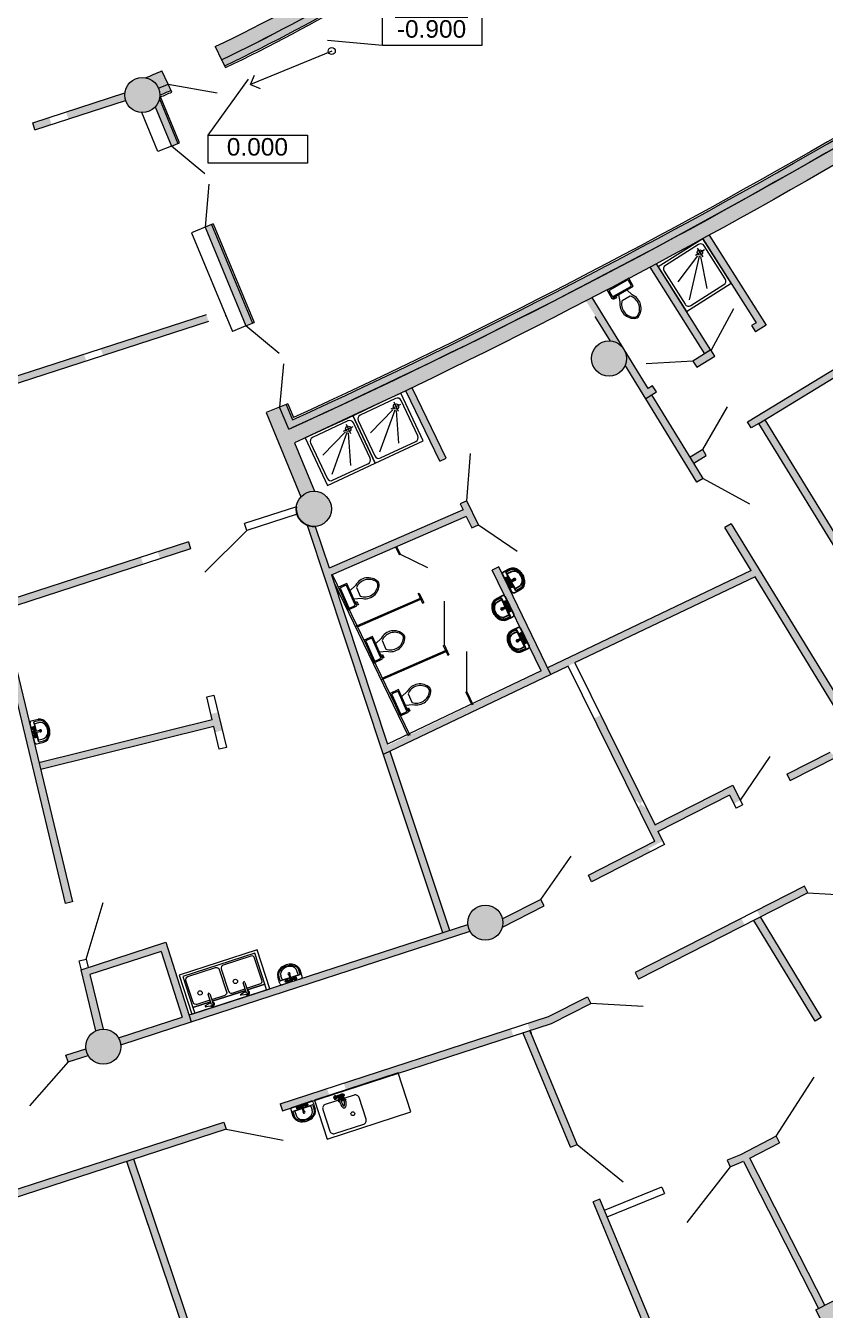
# Model space of a CAD drawing. Header units: millimetres. Extents: x 72919 to 485785, y -53256 to 338519.
# Drawn here: x 345684 to 359332, y 57430 to 79370 of the extents above; entities that cross this region are included whole.
import ezdxf
from ezdxf.enums import TextEntityAlignment as Align

# ---------------------------------------------------------------- set-up
doc = ezdxf.new("R2010")
doc.units = ezdxf.units.MM
doc.linetypes.add('CONTI', pattern=[0])
doc.layers.add('1', color=7, linetype='Continuous')
for name, color, linetype, lineweight in [('door', 177, 'Continuous', 9), ('equipments', 137, 'CONTI', 20), ('h', 7, 'Continuous', 9), ('stairs', 4, 'Continuous', 5), ('wall', 5, 'Continuous', 40)]:
    doc.layers.add(name, color=color, linetype=linetype, lineweight=lineweight)
doc.styles.add('STW_ARIAL', font='arial.ttf')

# ---------------------------------------------------------------- blocks, each defined once
blk = doc.blocks.new('meb-sink400')
at = {"color": 0}
for p, q in [((-170, 0), (170, 0)), ((-200, -30), (-200, -150)), ((-180, -77), (-180, -150)), ((-170, -67), (-10, -67)), ((-144, -83), (-144, -150)), ((-134, -73), (-10, -73)), ((-82, -33), (-88, -33)), ((-82, -38), (-88, -38)), ((-75, -26), (-75, -20)), ((-75, -45), (-75, -50)), ((-70, -26), (-70, -20)), ((-70, -45), (-70, -50)), ((-63, -33), (-58, -33)), ((-63, -38), (-58, -38)), ((-10, -53), (-10, -125)), ((10, -125), (10, -53)), ((10, -67), (170, -67)), ((10, -73), (134, -73)), ((63, -33), (58, -33)), ((63, -38), (58, -38)), ((70, -26), (70, -20)), ((70, -45), (70, -50)), ((75, -26), (75, -20)), ((75, -45), (75, -50)), ((82, -33), (88, -33)), ((82, -38), (88, -38)), ((144, -83), (144, -150)), ((180, -77), (180, -150)), ((200, -30), (200, -150))]:
    blk.add_line(p, q, dxfattribs=at)
for centre, radius in [((-72, -35), 27.5), ((-92, -35), 5.59), ((-72, -35), 10), ((-72, -15), 5.59), ((-72, -55), 5.59), ((-52, -35), 5.59), ((0, -35), 10), ((72, -35), 27.5), ((52, -35), 5.59), ((72, -35), 10), ((72, -15), 5.59), ((72, -55), 5.59), ((92, -35), 5.59)]:
    blk.add_circle(centre, radius, dxfattribs=at)
for centre, radius, start, end in [((-170, -30), 30, 90, 180), ((-170, -77), 10, 90, 180), ((-134, -83), 10, 90, 180), ((-72, -35), 20, 105.2407, 164.2093), ((-72, -35), 20, 196.2342, 253.9047), ((-72, -35), 20, 16.4412, 74.0789), ((-72, -35), 20, 286.12, 344.0884), ((0, -35), 30, 289.6514, 250.3603), ((0, -35), 20, 300.3431, 239.7554), ((0, -139), 18.9, 122.0133, 57.9867), ((0, -125), 10, 180, 0), ((72, -35), 20, 106.12, 164.0884), ((72, -35), 20, 196.4413, 254.0789), ((72, -35), 20, 16.2342, 73.9047), ((72, -35), 20, 285.2407, 344.2093), ((134, -83), 10, 0, 90), ((170, -30), 30, 0, 90), ((170, -77), 10, 0, 90)]:
    blk.add_arc(centre, radius, start, end, dxfattribs=at)
for major_axis, ratio in [((-200, 0), 0.75), ((-144, 0), 0.803012)]:
    blk.add_ellipse((0, -150), major_axis=major_axis, ratio=ratio, start_param=0, end_param=3.141593, dxfattribs=at)
blk.add_open_spline([(-180, -150), (-180, -168), (-175, -187), (-153, -221), (-136, -237), (-95, -262), (-70, -271), (-17, -281), (11, -281), (64, -273), (90, -264), (132, -240), (149, -225), (173, -191), (179, -173), (180, -153), (180, -151), (180, -150)], degree=3, knots=[0, 0, 0, 0, 0.443801, 0.443801, 0.887603, 0.887603, 1.331404, 1.331404, 1.775206, 1.775206, 2.219007, 2.219007, 2.662809, 2.662809, 3.10661, 3.10661, 3.141593, 3.141593, 3.141593, 3.141593], dxfattribs=at)
blk = doc.blocks.new('Производственный стол со встроенной мойкой')
blk.add_lwpolyline([(-750, -700), (750, -700), (750, 0), (-750, 0)], close=True)
blk.add_lwpolyline([(-600, -130, 0.414214), (-665, -195), (-665, -585, 0.414214), (-600, -650), (-80, -650, 0.414214), (-15, -585), (-15, -195, 0.414214), (-80, -130), (-600, -130)], format="xyb")
at = {"lineweight": 0}
for points in [[(-384, -47), (-373, -55)], [(-384, -92), (-373, -84)], [(-346, -50), (-379, -50)], [(-346, -88), (-379, -88)], [(-342, -92), (-317, -57)], [(-314, -59), (-339, -94)], [(-331, -99), (-306, -64)], [(-296, -50), (-328, -50)], [(-303, -66), (-328, -102)], [(-320, -107), (-295, -72)], [(-292, -74), (-317, -110)], [(-310, -116), (-285, -81)], [(-282, -83), (-307, -118)], [(-291, -47), (-302, -55)], [(-301, -125), (-275, -91)], [(-272, -93), (-298, -127)], [(-295, -134), (-265, -103)], [(-262, -105), (-292, -137)], [(-290, -144), (-257, -116)], [(-255, -119), (-288, -147)], [(-248, -137), (-287, -156)]]:
    blk.add_lwpolyline(points, dxfattribs=at)
for points in [[(-252, -160, -0.153875), (-287, -277, -0.098448), (-298, -287, -0.263211), (-318, -287, -0.12835), (-328, -277, -0.07671), (-338, -249, -0.030156), (-350, -134)], [(-339, -94, -1), (-342, -92, -1.37722)], [(-328, -102, -1), (-331, -99, 75.780851)], [(-330, -58, -0.016452), (-311, -71, -0.016452)], [(-307, -260, -0.048649), (-313, -239, -0.021704), (-319, -198, -0.008562), (-323, -134)], [(-317, -110, -1), (-320, -107, -11.58944)], [(-314, -59, 1), (-317, -57, 1.37722)], [(-307, -118, -1), (-310, -116, 75.780813)], [(-308, -73, -0.006709), (-300, -79, -0.006709)], [(-279, -164, -0.073479), (-286, -214, -0.086552), (-307, -260, 0.01805)], [(-303, -66, 1), (-306, -64, -75.780851)], [(-298, -127, -1), (-301, -125, 6.301945)], [(-297, -81, -0.00668), (-289, -87)], [(-292, -74, 1), (-295, -72, 11.58944)], [(-292, -137, -1), (-295, -134, 1.080883)], [(-288, -147, -1), (-290, -144, -1.143296)], [(-287, -156, -1), (-288, -153), (-249, -134)], [(-287, -165, -1), (-287, -161, 49.954246)], [(-287, -90, -0.020156), (-279, -97, -0.020156)], [(-287, -161), (-245, -156, -1.000006), (-244, -159), (-287, -165)], [(-282, -83, 1), (-285, -81, -75.780813)], [(-277, -100, -0.021036), (-270, -108)], [(-272, -93, 1), (-275, -91, -6.301945)], [(-268, -111, -0.030207), (-262, -121, -0.030207)], [(-262, -105, 1), (-265, -103, -1.080883)], [(-261, -124, -0.038654), (-256, -137, -0.038654)], [(-255, -119, 1), (-257, -116, 1.143296)], [(-255, -141, -0.043632), (-252, -157)], [(-248, -137, 1), (-249, -134, 6.2306)]]:
    blk.add_lwpolyline(points, format="xyb", dxfattribs=at)
blk.add_circle((-202, -424), 32.2)
at = {"lineweight": 0, "extrusion": (0, 0, -1)}
for centre, major_axis, start_param, end_param in [((-401, -69), (-20, -20), 2.356194490080861, 8.639379797260446), ((-401, -69), (-16.1, -16.1), 2.356194489909817, 8.639379797089404), ((-401, -69), (-6.94, -6.94), 2.356194490004674, 8.63937979718426), ((-337, -134), (-24.2, 24.2), 4.256371, 7.235369), ((-337, -134), (-22.8, -22.8), 5.852063, 9.199887), ((-337, -69), (-14.8, 14.8), 4.066329, 8.158913), ((-337, -69), (-12.1, 12.1), 3.949225, 8.276017), ((-337, -69), (-9.32, 9.32), 4.500223, 7.641816), ((-337, -134), (-9.32, -9.32), 0.785398, 3.926991), ((-337, -134), (-24.2, -24.2), 2.633663, 2.919697), ((-337, -134), (-22.8, -22.8), 3.442252, 5.011436), ((-337, -134), (-24.2, -24.2), 3.434452, 5.03551), ((-337, -69), (-14.8, -14.8), 3.66312, 3.821951), ((-337, -134), (-22.8, -22.8), 9.316536, 9.61872), ((-337, -134), (-24.2, -24.2), 3.029914, 3.3146), ((-291, -69), (-12.6, 12.6), -0.76744, 0.146578), ((-274, -69), (-20, -20), 0.416834, 5.53949), ((-274, -69), (-16.1, -16.1), 0.586821, 5.387634), ((-274, -69), (-16.1, 16.1), 4.646625, 5.090707), ((-274, -69), (-16.1, -16.1), 5.570018, 6.051902), ((-274, -69), (-6.94, -6.94), 2.356194490004674, 8.63937979718426)]:
    blk.add_ellipse(centre, major_axis=major_axis, ratio=1, start_param=start_param, end_param=end_param, dxfattribs=at)
at = {"lineweight": 0}
for points in [[(-344, -80), (-342, -82), (-339, -84), (-337, -85)], [(-323, -95), (-320, -97), (-317, -98), (-315, -100)], [(-302, -111), (-300, -114), (-298, -116), (-296, -118)], [(-293, -121), (-292, -123), (-290, -125), (-289, -128)], [(-287, -131), (-285, -133), (-284, -136), (-283, -138)], [(-279, -153), (-279, -155), (-279, -158), (-279, -160)]]:
    blk.add_open_spline(points, degree=3, dxfattribs=at)
for points, knots in [([(-334, -87), (-332, -88), (-331, -89), (-328, -91), (-327, -92), (-326, -93)], [6.399568, 6.399568, 6.399568, 6.399568, 9.321091, 9.321091, 11.308044, 11.308044, 11.308044, 11.308044]), ([(-312, -103), (-312, -103), (-311, -104), (-309, -106), (-307, -108), (-305, -109)], [20.452309, 20.452309, 20.452309, 20.452309, 21.569464, 21.569464, 25.832978, 25.832978, 25.832978, 25.832978]), ([(-282, -142), (-282, -142), (-282, -142), (-281, -144), (-281, -145), (-280, -148), (-280, -148), (-280, -149)], [50.9796, 50.9796, 50.9796, 50.9796, 51.307053, 51.307053, 54.325804, 54.325804, 55.491802, 55.491802, 55.491802, 55.491802])]:
    blk.add_open_spline(points, degree=3, knots=knots, dxfattribs=at)
blk = doc.blocks.new('Ванна моечная двойная ВМЦн-600.2')
for p, q in [((314, 423), (314, 604)), ((333, 633), (442, 612)), ((344, 604), (344, 423)), ((442, 590), (344, 570)), ((946, 423), (946, 604)), ((965, 633), (1074, 612)), ((976, 604), (976, 423)), ((1074, 590), (976, 570))]:
    blk.add_line(p, q)
blk.add_lwpolyline([(-55, -45), (1345, -45), (1345, 655), (-55, 655)], close=True)
for points in [[(976, 555), (1290, 555), (1290, 655), (0, 655), (0, 555), (314, 555)], [(314, 555), (0, 555), (0, 0), (1290, 0), (1290, 555), (976, 555)], [(946, 555), (344, 555)], [(344, 555), (946, 555)]]:
    blk.add_lwpolyline(points)
for points in [[(314, 527), (78, 527, 0.414214), (28, 477), (28, 77, 0.414214), (78, 27), (578, 27, 0.414214), (628, 77), (628, 477, 0.414214), (578, 527), (344, 527)], [(976, 527), (1212, 527, -0.414214), (1262, 477), (1262, 77, -0.414214), (1212, 27), (712, 27, -0.414214), (662, 77), (662, 477, -0.414214), (712, 527), (946, 527)]]:
    blk.add_lwpolyline(points, format="xyb")
for centre in [(464, 356), (1097, 356)]:
    blk.add_circle(centre, 36.6)
for centre, radius, start, end in [((330, 603), 39.6, 36.9909, 246.4082), ((331, 604), 29.6, 85.3094, 236.7677), ((329, 604), 14.9, 0, 180), ((340, 590), 25.9, 278.1175, 319.312), ((442, 601), 10.9, 270, 90), ((962, 603), 39.6, 36.9909, 246.4082), ((962, 604), 29.6, 85.3094, 236.7677), ((961, 604), 14.9, 0, 180), ((972, 590), 25.9, 278.1175, 319.312), ((1074, 601), 10.9, 270, 90), ((329, 423), 14.9, 180, 0), ((961, 423), 14.9, 180, 0)]:
    blk.add_arc(centre, radius, start, end)
blk = doc.blocks.new('shover')
at = {"color": 0}
for p, q in [((0, 0), (-900, 0)), ((-900, 0), (-900, -900)), ((0, -900), (0, 0)), ((-855, -117), (-855, -783)), ((-117, -45), (-783, -45)), ((-233, -197), (-754, -397)), ((-214, -217), (-754, -757)), ((-259, -172), (-79, -172)), ((-169, -82), (-169, -262)), ((-45, -783), (-45, -117)), ((-197, -233), (-397, -754)), ((-783, -855), (-117, -855)), ((-900, -900), (0, -900))]:
    blk.add_line(p, q, dxfattribs=at)
blk.add_circle((-169, -172), 45)
for centre, start, end in [((-783, -117), 90, 180), ((-117, -117), 0, 90), ((-783, -783), 180, 270), ((-117, -783), 270, 0)]:
    blk.add_arc(centre, 72, start, end, dxfattribs=at)
blk = doc.blocks.new('meb-WC')
at = {"color": 0}
for p, q in [((-200, -190), (-200, -170)), ((-200, -170), (-160, -170)), ((-140, -190), (-200, -190)), ((-160, -170), (-160, -160)), ((-140, -160), (-140, -190)), ((-80, -160), (-120, -280)), ((80, -160), (120, -280)), ((190, -120), (190, -40)), ((80, -280), (-80, -280))]:
    blk.add_line(p, q, dxfattribs=at)
blk.add_lwpolyline([(210, -160), (210, 0), (-210, 0), (-210, -160)], close=True, dxfattribs=at)
for points in [[(-190, -40), (-190, -120)], [(170, -20), (-170, -20)], [(-170, -140), (170, -140)]]:
    blk.add_lwpolyline(points, dxfattribs=at)
for centre, radius, start, end in [((-172, -38), 17.7, 81.8699, 188.1301), ((-172, -122), 17.7, 171.8699, 278.1301), ((172, -38), 17.7, 351.8699, 98.1301), ((172, -122), 17.7, 261.8699, 8.1301), ((70, -432), 243, 141.4691, 247.9714), ((84, -436), 227, 136.3677, 238.9468), ((-70, -432), 243, 292.0284, 38.5307), ((-84, -436), 227, 301.053, 43.6321), ((0, -558), 80, 245.7318, 294.2682), ((0, -580), 80, 254.8605, 285.1395)]:
    blk.add_arc(centre, radius, start, end, dxfattribs=at)

msp = doc.modelspace()

# ---------------------------------------------------------------- hatches: boundary and pattern name
at = {"ltscale": 500, "true_color": 0x000000}
h = msp.add_hatch(color=18, dxfattribs=at)
h.dxf.hatch_style = 1
edge = h.paths.add_edge_path()
edge.add_line((348918.5864, 79013.18376), (349027.90951, 78788.3456))
edge.add_arc((336480.49914, 105030.53181), 29087.62355, 295.554278038, 300.829683458)
edge.add_line((351387.55137, 80053.14929), (351259.38783, 80267.79809))
edge.add_arc((336480.94132, 105029.75375), 28836.72883, 295.550891228, 300.829625064, ccw=False)
edge = h.paths.add_edge_path()
edge.add_line((348114.98091, 78372.58059), (348010.24598, 78599.64898))
edge.add_arc((339987.57758, 97007.8662), 20080.47981, 292.683718537, 293.548533053, ccw=False)
edge.add_arc((347674.81643, 78186.05952), 300, 22.738722271, 79.110398121, ccw=False)
edge.add_arc((336610.71624, 104801.45011), 28824.17822, 293.16914579, 293.523087334)
h = msp.add_hatch(color=18, dxfattribs=at)
h.dxf.hatch_style = 1
edge = h.paths.add_edge_path()
edge.add_arc((347674.81643, 78186.05952), 300, 0, 360)
h = msp.add_hatch(color=18, dxfattribs=at)
h.dxf.hatch_style = 1
h.paths.add_polyline_path([(346088.38884, 77802.03072), (345803.07188, 77709.32562), (345841.699, 77590.44356), (346127.04339, 77683.15757)])
h.paths.add_polyline_path([(347386.00322, 78092.21842, -0.0192734607), (347388.37349, 78096.89426, -0.0755877573), (347374.81643, 78186.05952, -0.0289120934), (347376.81926, 78220.66714), (346373.7058, 77894.73582), (346412.36035, 77775.86267)])
h.paths.add_polyline_path([(344700.43118, 77219.62316), (344661.80406, 77338.50523), (343658.69058, 77012.5739, -0.1078592265), (343723.26462, 76902.1225)])
h = msp.add_hatch(color=18, dxfattribs=at)
h.dxf.hatch_style = 1
edge = h.paths.add_edge_path()
edge.add_line((359634.41613, 77366.05408), (359634.41613, 77366.05407))
edge.add_line((359634.41613, 77366.05407), (359885.74388, 77114.72633))
edge.add_line((359885.74388, 77114.72633), (359708.96719, 76937.94963))
edge.add_line((359708.96719, 76937.94963), (359593.52091, 77053.39591))
edge.add_arc((305216.36622, 171064.94345), 108605, 294.5095071971, 300.0454882152, ccw=False)
edge.add_line((350270.52366, 72246.07419), (349947.07834, 72373.66006))
edge.add_arc((305216.36622, 171064.94345), 108355, 294.3818747011, 300.1469841327)
h = msp.add_hatch(color=18, dxfattribs=at)
h.dxf.hatch_style = 1
edge = h.paths.add_edge_path()
edge.add_arc((305216.36568, 171064.94443), 108605.00111, 298.6230417575, 298.6864749102, ccw=False)
edge.add_line((357243.03802, 75732.51746), (358150.53294, 74295.00121))
edge.add_line((358150.53294, 74295.00121), (358072.93433, 74249.32522))
edge.add_line((358072.93433, 74249.32522), (358136.99279, 74147.85348))
edge.add_line((358136.99279, 74147.85348), (358316.06314, 74257.58794))
edge.add_line((358316.06314, 74257.58794), (357348.5503, 75790.17551))
h = msp.add_hatch(color=18, dxfattribs=at)
h.dxf.hatch_style = 1
edge = h.paths.add_edge_path()
edge.add_arc((305216.36605, 171064.94377), 108605.00036, 298.0836715611, 298.1471452141, ccw=False)
edge.add_line((356343.30697, 75246.98087), (357280.05727, 73763.46204))
edge.add_line((357280.05727, 73763.46204), (357075.64864, 73638.18777))
edge.add_line((357075.64864, 73638.18777), (357139.7071, 73536.71603))
edge.add_line((357139.7071, 73536.71603), (357446.44748, 73724.68678))
edge.add_line((357446.44748, 73724.68678), (356449.42504, 75303.67932))
h = msp.add_hatch(color=18, dxfattribs=at)
h.dxf.hatch_style = 1
h.paths.add_polyline_path([(358134.23738, 72680.44752), (358006.10371, 72601.92387), (358068.46741, 72499.40183), (358198.94317, 72574.33369)])
h.paths.add_polyline_path([(361793.88483, 74782.32131), (361706.55162, 74869.65452), (358134.23738, 72680.44752), (358198.94317, 72574.33369)])
h = msp.add_hatch(color=18, dxfattribs=at)
h.dxf.hatch_style = 1
edge = h.paths.add_edge_path()
edge.add_line((355355.48024, 74726.39836), (355248.73817, 74670.91988))
edge.add_line((355248.73817, 74670.91988), (355669.35763, 73984.5313))
edge.add_arc((355641.28206, 73685.84792), 300, -21.630102354, 84.630102354, ccw=False)
edge.add_line((355920.15694, 73575.26402), (356271.11482, 73002.55281))
edge.add_line((356271.11482, 73002.55281), (356448.5101, 73114.54133))
edge.add_line((356448.5101, 73114.54133), (356384.45164, 73216.01307))
edge.add_line((356384.45164, 73216.01307), (356309.89018, 73168.94289))
edge.add_line((356309.89018, 73168.94289), (355355.48024, 74726.39836))
h = msp.add_hatch(color=18, dxfattribs=at)
h.dxf.hatch_style = 1
h.paths.add_polyline_path([(348802.5195, 74318.85614), (348767.80208, 74439.00855), (346964.70018, 73853.83347), (347003.35473, 73734.96032)])
edge = h.paths.add_edge_path()
edge.add_line((346679.40637, 73761.05716), (344470.7793, 73042.82121))
edge.add_arc((344250.03132, 72839.67022), 300, 18, 42.622888715, ccw=False)
edge.add_line((344535.34827, 72932.37532), (346718.06092, 73642.18401))
edge.add_line((346718.06092, 73642.18401), (346679.40637, 73761.05716))
h = msp.add_hatch(color=18, dxfattribs=at)
h.dxf.hatch_style = 1
edge = h.paths.add_edge_path()
edge.add_arc((355641.28206, 73685.84792), 300, 0, 360)
h = msp.add_hatch(color=18, dxfattribs=at)
h.dxf.hatch_style = 1
edge = h.paths.add_edge_path()
edge.add_arc((305216.36622, 171064.94345), 108605, 295.6173751585, 295.6806827117, ccw=False)
edge.add_line((352172.73855, 73135.65712), (352753.81156, 71933.48774))
edge.add_line((352753.81156, 71933.48774), (352861.85257, 71985.70976))
edge.add_line((352861.85257, 71985.70976), (352280.9144, 73187.60017))
h = msp.add_hatch(color=18, dxfattribs=at)
h.dxf.hatch_style = 1
h.paths.add_polyline_path([(357088.28175, 71898.72328), (357025.58159, 72001.04065), (356372.59558, 73066.61697), (356353.12804, 73052.43564), (356353.12804, 73052.43564), (356345.64594, 73049.60383), (356337.79128, 73044.64524), (356328.92339, 73039.047), (356320.61004, 73031.9081), (356289.44365, 73014.12369), (356266.85002, 72999.93934), (357141.04286, 71573.38987), (357247.62289, 71638.70219)])
h.paths.add_polyline_path([(357301.53232, 72028.44266), (357239.16862, 72130.9647), (357025.58159, 72001.04065), (357088.28175, 71898.72328)])
h = msp.add_hatch(color=18, dxfattribs=at)
h.dxf.hatch_style = 1
edge = h.paths.add_edge_path()
edge.add_arc((350602.34469, 71118.38109), 300, 87.878835848, 137.127472638)
edge.add_line((350382.48392, 71322.49196), (349790.75156, 72751.06848))
edge.add_line((349790.75156, 72751.06848), (350021.72164, 72846.73887))
edge.add_line((350021.72164, 72846.73887), (350174.79426, 72477.18674))
edge.add_line((350174.79426, 72477.18674), (350613.44854, 71418.17553))
h = msp.add_hatch(color=18, dxfattribs=at)
h.dxf.hatch_style = 1
h.paths.add_polyline_path([(360886.96843, 68427.11025), (360780.3884, 68361.79793), (358198.94317, 72574.33369), (358305.66572, 72639.41343)])
h = msp.add_hatch(color=18, dxfattribs=at)
h.dxf.hatch_style = 1
edge = h.paths.add_edge_path()
edge.add_arc((350602.34469, 71118.38109), 300, 0, 360)
h = msp.add_hatch(color=18, dxfattribs=at)
h.dxf.hatch_style = 1
h.paths.add_polyline_path([(353214.63555, 71255.84467), (353106.59454, 71203.62265), (353156.76076, 71099.83485), (350864.5845, 70103.33704), (350902.5386, 69988.98775), (353209.0249, 70991.70669), (353304.50033, 70794.17964), (353412.54134, 70846.40167)])
h = msp.add_hatch(color=18, dxfattribs=at)
h.dxf.hatch_style = 1
edge = h.paths.add_edge_path()
edge.add_arc((350602.91708, 71116.95852), 300, 247.578189033, 274.67951868, ccw=False)
edge.add_line((350488.49039, 70839.63825), (351787.87923, 66924.8001))
edge.add_line((351787.87923, 66924.8001), (351868.93925, 67077.38655))
edge.add_line((351868.93925, 67077.38655), (350627.39175, 70817.95854))
h = msp.add_hatch(color=18, dxfattribs=at)
h.dxf.hatch_style = 1
edge = h.paths.add_edge_path()
edge.add_arc((359636.90708, 67158.17491), 305.07322, 36.591659339, 85.603513804)
edge.add_line((359660.29335, 67462.35045), (358132.82193, 69957.93015))
edge.add_line((358132.82193, 69957.93015), (354647.31613, 68291.80354))
edge.add_line((354647.31613, 68291.80354), (354593.43611, 68404.51405))
edge.add_line((354593.43611, 68404.51405), (358065.74501, 70064.41311))
edge.add_line((358065.74501, 70064.41311), (357616.51656, 70797.48732))
edge.add_line((357616.51656, 70797.48732), (357723.09658, 70862.79964))
edge.add_line((357723.09658, 70862.79964), (359881.85167, 67340.0315))
h = msp.add_hatch(color=18, dxfattribs=at)
h.dxf.hatch_style = 1
h.paths.add_polyline_path([(348499.19078, 70435.85013), (348460.56366, 70554.7322), (347938.47356, 70384.95076), (347977.12811, 70266.07761)])
h.paths.add_polyline_path([(347653.17976, 70292.17445), (345444.55269, 69573.9385, -0.1078529159), (345509.12165, 69463.49261), (347691.8343, 70173.3013)])
h = msp.add_hatch(color=18, dxfattribs=at)
h.dxf.hatch_style = 1
h.paths.add_polyline_path([(353760.68816, 70126.12825), (353652.64714, 70073.90623), (354488.91823, 68343.76307), (354647.34768, 68291.73753)])
h = msp.add_hatch(color=18, dxfattribs=at)
h.dxf.hatch_style = 1
h.paths.add_polyline_path([(346477.30054, 64406.62103), (346360.61615, 64378.60759), (345234.08115, 69070.96357), (345355.62739, 69100.14424), (345909.7236, 66788.12941), (348866.07513, 67521.65234), (348843.89687, 67614.03917), (348965.41168, 67643.2123), (349039.90899, 67332.90869), (348918.42865, 67303.74627), (348895.29335, 67400.11173), (345939.81292, 66666.83636)])
h = msp.add_hatch(color=18, dxfattribs=at)
h.dxf.hatch_style = 1
h.paths.add_polyline_path([(354647.34768, 68291.73753), (354488.91823, 68343.76307), (351868.93925, 67077.38655), (351787.87923, 66924.8001)])
h = msp.add_hatch(color=18, dxfattribs=at)
h.dxf.hatch_style = 1
h.paths.add_polyline_path([(356368.43745, 65272.55827, -0.0321936685), (356306.92726, 65316.36977, -0.0063815122), (355302.66442, 64831.49902), (355342.50733, 64749.82077)])
h.paths.add_polyline_path([(356306.92726, 65316.36977, -0.0242207986), (356264.63545, 65354.34766), (355289.88868, 64857.68938), (355302.66442, 64831.49902, 0.0063815122)])
h.paths.add_polyline_path([(356444.07747, 65385.06048), (356419.51878, 65433.26466), (356264.63545, 65354.34766, 0.0242207986), (356306.92726, 65316.36977, 0.0008777205)])
h.paths.add_polyline_path([(356692.57535, 65718.29609), (356580.70854, 65795.97203), (356421.28999, 65714.73837), (356277.02707, 66006.83654), (356176.12363, 66076.89994, 0.0318397014), (356141.42079, 66010.76222), (356425.23908, 65436.1793), (356419.51878, 65433.26466), (356444.07747, 65385.06048, 0.0007186936), (356556.19843, 65441.66396), (356474.44095, 65607.15132)])
h.paths.add_polyline_path([(357701.33383, 66232.28304), (357776.67152, 66084.4245, 0.0006869108), (357881.91097, 66142.17685), (357753.7596, 66393.71439), (356580.70854, 65795.97203), (356692.57535, 65718.29609)])
h.paths.add_polyline_path([(355494.47943, 67591.30979, -0.0104096244), (355472.35112, 67580.64534), (355385.54428, 67541.01502), (356073.58147, 66148.10119), (356176.12363, 66076.89994, -0.028986367), (356214.79438, 66132.84298)])
h = msp.add_hatch(color=18, dxfattribs=at)
h.dxf.hatch_style = 1
h.paths.add_polyline_path([(359529.95906, 66883.434, -0.11983052), (359413.63136, 66964.45285), (358676.44367, 66588.83554), (358731.39337, 66476.54303)])
h.paths.add_polyline_path([(359894.18813, 67319.90023, -0.13831676), (359938.39608, 67163.15066, -0.0998778968), (359914.92526, 67046.8252), (360100.57636, 66743.87013), (360207.15639, 66809.18245)])
h = msp.add_hatch(color=18, dxfattribs=at)
h.dxf.hatch_style = 1
h.paths.add_polyline_path([(348509.89883, 62356.51791), (348471.77889, 62475.58747), (352798.10324, 63881.28263), (351787.87923, 66924.8001), (351901.54906, 66979.13871), (352916.953, 63919.89891), (353224.63945, 64019.87138), (353268.86157, 63902.80723)])
h = msp.add_hatch(color=18, dxfattribs=at)
h.dxf.hatch_style = 1
h.paths.add_polyline_path([(357956.02506, 64010.76169), (357898.72434, 64121.85629), (356085.61003, 63198.0064), (356141.35623, 63086.11972)])
h.paths.add_polyline_path([(358223.11089, 64146.85196), (358210.79004, 64140.57402), (358111.71505, 64089.47044), (359157.02986, 62367.56384), (359263.88184, 62432.43028)])
h.paths.add_polyline_path([(359788.25925, 61569.22206), (359681.4069, 61504.3554), (359907.52271, 61131.31305), (360018.88258, 61188.75325)])
h.paths.add_polyline_path([(359033.84959, 64559.95379), (358978.10339, 64671.84048), (358166.02825, 64258.05768), (358223.32897, 64146.96308)])
h = msp.add_hatch(color=18, dxfattribs=at)
h.dxf.hatch_style = 1
edge = h.paths.add_edge_path()
edge.add_arc((353529.87295, 64050.70267), 300, 0, 360)
h = msp.add_hatch(color=18, dxfattribs=at)
h.dxf.hatch_style = 1
h.paths.add_polyline_path([(353823.81482, 64110.68744), (353820.75728, 63974.45039), (354532.17639, 64336.93654), (354479.04523, 64444.544)])
h = msp.add_hatch(color=18, dxfattribs=at)
h.dxf.hatch_style = 1
h.paths.add_polyline_path([(346633.52482, 63241.44231), (348071.73566, 63708.74422), (348505.13691, 62354.99339), (347309.82074, 61966.61516), (347267.2285, 62078.95159), (348354.42121, 62432.19869), (347994.69051, 63557.5356), (346776.19722, 63161.62675), (346999.38528, 62231.98156), (346882.70089, 62203.96812)])
h = msp.add_hatch(color=18, dxfattribs=at)
h.dxf.hatch_style = 1
h.paths.add_polyline_path([(352041.25927, 61485.12756), (352042.80435, 61480.37228), (354006.19088, 62118.31523), (353966.35486, 62236.8045), (351113.23544, 61309.76981), (351151.47802, 61196.02011)])
h.paths.add_polyline_path([(350866.14632, 61103.31022), (350827.90374, 61217.05992), (350026.9329, 60956.80872), (350065.56003, 60837.92665), (350214.214, 60886.22725, -0.1470945556), (350228.41177, 60896.07286), (350551.7636, 61001.16136, -0.1474989458), (350569.08265, 61001.53107), (350616.21958, 61016.84679), (350614.67449, 61021.60207)])
h.paths.add_polyline_path([(355330.65571, 62673.04719), (355274.91163, 62784.92962), (354608.65408, 62445.50017), (354251.68656, 62329.51439), (354289.92914, 62215.76469), (354291.84847, 62211.13101), (354656.71104, 62329.68204)])
h = msp.add_hatch(color=18, dxfattribs=at)
h.dxf.hatch_style = 1
edge = h.paths.add_edge_path()
edge.add_arc((347009.66173, 61932.15762), 300, 0, 360)
h = msp.add_hatch(color=18, dxfattribs=at)
h.dxf.hatch_style = 1
h.paths.add_polyline_path([(355485.12731, 59330.30107), (355369.64236, 59282.46564), (356237.55168, 57187.14721, -0.1078592265), (356342.59617, 57260.1881)])
h.paths.add_polyline_path([(354291.84847, 62211.13101), (354172.5988, 62172.38444), (354983.1321, 60215.58397), (355098.61704, 60263.4194)])
h = msp.add_hatch(color=18, dxfattribs=at)
h.dxf.hatch_style = 1
h.paths.add_polyline_path([(346717.71203, 61863.12595, -0.0020236113), (346372.95789, 61784.327), (346408.77624, 61674.21401), (346748.36157, 61784.773, -0.0704599899)])
h.paths.add_polyline_path([(346717.71203, 61863.12595, -0.0298580286), (346711.56793, 61898.39246), (346371.76426, 61787.99646), (346372.95789, 61784.327, 0.0020236113)])
h = msp.add_hatch(color=18, dxfattribs=at)
h.dxf.hatch_style = 1
h.paths.add_polyline_path([(345155.71079, 59242.61993), (347474.48367, 59996.03491), (347445.21277, 60117.95699), (345022.99945, 59330.93218), (345150.56206, 57710.08759), (345275.03489, 57722.26985)])
h.paths.add_polyline_path([(349103.36091, 60525.28921), (349066.46801, 60644.73476), (347445.21277, 60117.95699), (347474.48367, 59996.03491)])
h.paths.add_polyline_path([(347526.72755, 60013.00997), (347474.48367, 59996.03491), (347659.08409, 59227.11883), (348616.10588, 56380.70724), (348362.88674, 56295.56979), (348392.18266, 56173.54354), (349338.97324, 56491.87389), (349298.70427, 56610.20303), (348734.58829, 56420.54339)])
h.paths.add_polyline_path([(347474.48367, 59996.03491), (347407.83932, 59974.38085), (347659.08409, 59227.11883)])
h = msp.add_hatch(color=18, dxfattribs=at)
h.dxf.hatch_style = 1
h.paths.add_polyline_path([(358045.15795, 60030.04307), (358552.02715, 60291.4898), (358494.72502, 60402.58196), (357884.46763, 60087.80686), (357659.74169, 59996.27072), (357706.97559, 59880.53845), (357933.8619, 59973.13772), (358902.80925, 58071.47189, 0.0006088804), (359015.61426, 58125.41573)])
h.paths.add_polyline_path([(359015.61426, 58125.41573, -0.0006088804), (358902.80925, 58071.47189), (359214.26473, 57460.20621), (359325.64054, 57516.95503)])
h = msp.add_hatch(color=18, dxfattribs=at)
h.dxf.hatch_style = 1
edge = h.paths.add_edge_path()
edge.add_line((363851.25414, 59822.87033), (364895.43229, 57773.55532))
edge.add_line((364895.43229, 57773.55532), (365408.17432, 58034.81043))
edge.add_line((365408.17432, 58034.81043), (365657.58269, 57627.81296))
edge.add_line((365657.58269, 57627.81296), (365657.57184, 57627.83066))
edge.add_line((365657.57184, 57627.83066), (365401.77979, 57471.08109))
edge.add_line((365401.77979, 57471.08109), (365297.28008, 57641.60913))
edge.add_line((365297.28008, 57641.60913), (357906.7533, 53875.94765))
edge.add_line((357906.7533, 53875.94765), (359424.08732, 50212.77928))
edge.add_arc((359384.92946, 49915.34582), 300, 57, 82.500000012, ccw=False)
edge.add_line((359548.32117, 50166.94699), (367046.89753, 53987.66248))
edge.add_arc((367632.62412, 54117.75615), 600, 135.977512186, 192.522487814, ccw=False)
edge.add_line((367201.18386, 54534.72054), (366342.27721, 55936.3288))
edge.add_line((366342.27721, 55936.3288), (366598.06926, 56093.07837))
edge.add_line((366598.06926, 56093.07837), (367456.97591, 54691.47011))
edge.add_arc((367632.62412, 54117.75615), 600, -138.522487814, 107.022487814, ccw=False)
edge.add_line((367183.09468, 53720.36052), (359684.51832, 49899.64503))
edge.add_arc((359384.92946, 49915.34582), 300, 142.499999996, 357, ccw=False)
edge.add_line((359146.92346, 50097.97425), (357523.46476, 54017.35025))
edge.add_line((357523.46476, 54017.35025), (360217.64804, 55390.1052))
edge.add_line((360217.64804, 55390.1052), (359173.46989, 57439.4202))
edge.add_line((359173.46989, 57439.4202), (359939.7355, 57829.85203))
edge.add_line((359939.7355, 57829.85203), (360075.93265, 57562.55008))
edge.add_line((360075.93265, 57562.55008), (359576.969, 57308.3154))
edge.add_line((359576.969, 57308.3154), (360484.95, 55526.30235))
edge.add_line((360484.95, 55526.30235), (362445.16435, 56525.08145))
edge.add_line((362445.16435, 56525.08145), (361537.18335, 58307.0945))
edge.add_line((361537.18335, 58307.0945), (361038.2197, 58052.85982))
edge.add_line((361038.2197, 58052.85982), (360902.02255, 58320.16177))
edge.add_line((360902.02255, 58320.16177), (362122.70149, 58942.12876))
edge.add_line((362122.70149, 58942.12876), (362258.89864, 58674.8268))
edge.add_line((362258.89864, 58674.8268), (361759.93498, 58420.59212))
edge.add_line((361759.93498, 58420.59212), (362667.91598, 56638.57907))
edge.add_line((362667.91598, 56638.57907), (364628.13033, 57637.35817))
edge.add_line((364628.13033, 57637.35817), (363720.14934, 59419.37122))
edge.add_line((363720.14934, 59419.37122), (363221.18568, 59165.13654))
edge.add_line((363221.18568, 59165.13654), (363084.98853, 59432.4385))
edge.add_line((363084.98853, 59432.4385), (363851.25414, 59822.87033))
at = {"layer": '1', "ltscale": 500, "true_color": 0x000000}
h = msp.add_hatch(color=18, dxfattribs=at)
h.dxf.hatch_style = 1
h.paths.add_polyline_path([(347939.60409, 77220.15952), (348170.57417, 77315.82991), (347894.66554, 77981.9361), (347663.69546, 77886.26571), (347939.60409, 77220.15952)], flags=0)
h = msp.add_hatch(color=18, dxfattribs=at)
h.dxf.hatch_style = 1
h.paths.add_polyline_path([(349212.90242, 74146.12775), (348517.45324, 75825.10025), (348748.42331, 75920.77064), (349443.87249, 74241.79814)], flags=0)
at = {"layer": 'wall', "lineweight": 18, "ltscale": 0.007407, "true_color": 0x000000}
h = msp.add_hatch(color=18, dxfattribs=at)
h.dxf.hatch_style = 1
edge = h.paths.add_edge_path()
edge.add_line((349027.90951, 78788.3456), (349079.94407, 78681.3293))
edge.add_arc((336297.37847, 105469.78717), 29681.90456, 295.508932054, 300.509252427)
edge.add_line((351366.21348, 79897.42573), (351389.20775, 80050.44631))
edge.add_arc((336085.1113, 105843.33452), 29991.47297, 295.56592082, 300.682587992, ccw=False)
edge = h.paths.add_edge_path()
edge.add_line((348165.19518, 78263.7146), (348114.80117, 78372.97028))
edge.add_arc((336333.62615, 105404.16975), 29486.97729, 293.203356183, 293.549314827, ccw=False)
edge.add_arc((347674.81643, 78186.05952), 300, -0.881734655, 22.802726556, ccw=False)
edge.add_arc((336297.37847, 105469.78717), 29681.90456, 293.167359746, 293.567763691)
h = msp.add_hatch(color=18, dxfattribs=at)
h.dxf.hatch_style = 1
edge = h.paths.add_edge_path()
edge.add_line((348281.93525, 77360.55559), (348171.06961, 77314.6338))
edge.add_line((348171.06961, 77314.6338), (347894.66554, 77981.9361))
edge.add_arc((347674.81643, 78186.05952), 300, 317.124201748, 347.252376404)
edge.add_line((347967.42187, 78119.86242), (348281.93525, 77360.55559))
h = msp.add_hatch(color=18, dxfattribs=at)
h.dxf.hatch_style = 1
edge = h.paths.add_edge_path()
edge.add_line((359653.94838, 77516.21352), (359634.41613, 77366.05408))
edge.add_arc((305216.36622, 171064.94345), 108355, 294.514145772, 300.1469841327, ccw=False)
edge.add_line((350174.79426, 72477.18674), (350017.5081, 72856.9113))
edge.add_line((350017.5081, 72856.9113), (350128.37374, 72902.83308))
edge.add_line((350128.37374, 72902.83308), (350238.06732, 72638.00784))
edge.add_arc((305216.36622, 171064.94345), 108235, 294.579944275, 300.1958462889)
h = msp.add_hatch(color=18, dxfattribs=at)
h.dxf.hatch_style = 1
h.paths.add_polyline_path([(349443.48577, 74242.73176), (349554.35141, 74288.65355), (348855.95758, 75974.73512), (348745.09194, 75928.81333)])

# ---------------------------------------------------------------- linework, layer by layer
at = {"color": 18, "ltscale": 500, "true_color": 0x000000}
msp.add_line((350297.17713, 71019.22614), (350317.13109, 71025.70958), dxfattribs=at)
for points in [[(415650.43379, 180914.99944, 0.4142135624), (336810.43379, 259754.99944), (221610.43379, 259754.99944, 0.4142135624), (142770.43379, 180914.99944), (142770.43379, 104414.99944, 0.4142135624), (221610.43379, 25574.99944), (336810.43379, 25574.99944, 0.4142135624), (415650.43379, 104414.99944)], [(414950.43379, 180914.99944, 0.4142135624), (336810.43379, 259054.99944), (221610.43379, 259054.99944, 0.4142135624), (143470.43379, 180914.99944), (143470.43379, 104414.99944, 0.4142135624), (221610.43379, 26274.99944), (336810.43379, 26274.99944, 0.4142135624), (414950.43379, 104414.99944)]]:
    msp.add_lwpolyline(points, format="xyb", close=True, dxfattribs=at)
msp.add_lwpolyline([(354312.96202, 62160.15839), (354289.92914, 62215.76469)], dxfattribs=at)
msp.add_arc((350602.91708, 71116.95852), 300, 197.707823617, 274.679518703, dxfattribs=at)
at = {"layer": 'door', "linetype": 'ByBlock', "ltscale": 0.1}
for p, q in [((348114.91993, 78372.71281), (348953.59832, 78223.75039)), ((348739.37596, 76841.96399), (348171.06961, 77314.6338)), ((348812.31723, 76664.93127), (348745.09194, 75928.81333)), ((350012.11359, 73770.44873), (349443.48577, 74242.73176)), ((350084.23252, 73593.0748), (350017.5081, 72856.9113)), ((357247.62289, 71638.70219), (358036.35471, 71205.22542)), ((349457.61176, 70746.43482), (348739.08423, 70036.63331)), ((357883.82186, 66142.14109), (358389.36778, 66886.73717)), ((354477.15473, 64449.19238), (354993.40425, 65186.40771)), ((359033.88978, 64559.97427), (359932.19594, 64504.78334)), ((355330.69568, 62673.06755), (356224.77186, 62625.94833)), ((349103.36091, 60525.28921), (350076.66472, 60336.1721))]:
    msp.add_line(p, q, dxfattribs=at)
at = {"layer": 'door', "ltscale": 0.1}
for p, q in [((357766.46804, 74531.49457), (357382.38902, 73826.15851)), ((357072.9793, 73642.41613), (356273.22393, 73594.73251)), ((357239.16862, 72130.9647), (357660.79835, 72861.39392)), ((353214.63555, 71255.84467), (353274.04907, 72064.31787)), ((353412.54134, 70846.40167), (354074.18204, 70396.7)), ((352077.88909, 70344.64363), (352539.65733, 70114.12869)), ((352830.38996, 68787.81085), (352830.38996, 69538.96478)), ((353213.24001, 67995.74066), (353213.24001, 68683.31478))]:
    msp.add_line(p, q, dxfattribs=at)
at = {"layer": 'door', "linetype": 'ByBlock'}
for p, q in [((346717.94221, 63425.69464), (347004.7977, 64394.10257)), ((346408.69694, 61674.12391), (345748.03596, 60923.43951)), ((358494.72502, 60402.58196), (359143.27766, 61412.2252)), ((355098.61704, 60263.4194), (355883.31757, 59623.16865)), ((357706.97559, 59880.53845), (356971.51822, 58932.32831))]:
    msp.add_line(p, q, dxfattribs=at)
at = {"layer": 'equipments'}
for points in [[(351997.49655, 70465.00839), (352059.88225, 70335.93996)], [(352015.85304, 70472.98866), (352077.88909, 70344.64363)], [(352059.88225, 70335.93996), (352077.88909, 70344.64363)], [(350914.46364, 69994.17202), (352238.0638, 67255.80427)], [(350943.93978, 69864.25303), (352211.05355, 67242.74876)], [(351309.39741, 69108.16564), (352419.96506, 69590.97242)], [(351345.64284, 69102.1147), (352428.67575, 69572.95106)], [(352381.20393, 69671.1645), (352399.21076, 69679.86817)], [(352381.20393, 69671.1645), (352459.42551, 69509.33356)], [(352399.21076, 69679.86817), (352477.43235, 69518.03723)], [(352459.42551, 69509.33356), (352477.43235, 69518.03723)], [(351749.2873, 68198.08696), (352859.85496, 68680.89374)], [(351768.11135, 68228.07874), (352851.14426, 68698.9151)], [(352812.38313, 68779.10718), (352830.38996, 68787.81085)], [(352812.38313, 68779.10718), (352890.60471, 68617.27623)], [(352830.38996, 68787.81085), (352908.61155, 68625.9799)], [(352890.60471, 68617.27623), (352908.61155, 68625.9799)], [(353195.23318, 67987.03699), (353213.24001, 67995.74066)], [(353195.23318, 67987.03699), (353300.46709, 67769.32082)], [(353213.24001, 67995.74066), (353318.47393, 67778.02449)]]:
    msp.add_lwpolyline(points, dxfattribs=at)
at = {"layer": 'h', "ltscale": 0.007407}
for p, q in [((351772.57146, 79033.44378), (350833.54674, 79118.19553)), ((348800.77856, 77499.95374), (349484.64503, 78455.04292))]:
    msp.add_line(p, q, dxfattribs=at)
for points in [[(351772.57229, 79512.84347), (353467.67781, 79512.84055), (353467.67698, 79033.44087), (351772.57146, 79033.44378)], [(348800.77856, 77499.95374), (350495.88408, 77499.95082), (350495.88325, 77020.55114), (348800.77773, 77020.55405)]]:
    msp.add_lwpolyline(points, close=True, dxfattribs=at)
at = {"layer": 'stairs', "color": 4, "ltscale": 100}
msp.add_line((350908.59045, 78937.02294), (349522.76999, 78363.00061), dxfattribs=at)
msp.add_circle((350908.59045, 78937.02294), 59.63351, dxfattribs=at)
at = {"layer": 'wall', "color": 18, "lineweight": 18, "ltscale": 0.007407, "true_color": 0x000000}
for p, q in [((349027.90951, 78788.3456), (349093.0628, 78654.3488)), ((349522.76999, 78363.00061), (349590.4686, 78526.4386)), ((349522.76999, 78363.00061), (349686.20797, 78295.30199)), ((345803.07188, 77709.32562), (347376.81926, 78220.66714)), ((345841.699, 77590.44356), (347389.49948, 78093.35442)), ((345841.699, 77590.44356), (345803.07188, 77709.32562)), ((348744.70522, 75929.74696), (349443.48577, 74242.73176)), ((357243.03802, 75732.51746), (358150.53294, 74295.00121)), ((357379.70078, 73830.39407), (356449.42504, 75303.67932)), ((356339.07926, 75244.31133), (357273.12402, 73765.07722)), ((358006.10371, 72601.92387), (361706.55162, 74869.65452)), ((355248.89753, 74661.08683), (355244.2874, 74668.60988)), ((356307.27586, 73173.20547), (355355.47864, 74726.39738)), ((358198.94317, 72574.33369), (361793.88483, 74782.32131)), ((344470.7793, 73042.82121), (348767.80208, 74439.00855)), ((349100.78906, 74415.76979), (349087.99071, 74411.61136)), ((355665.09283, 73981.91783), (355405.6471, 74405.29478)), ((348802.5195, 74318.85614), (344500.28139, 72920.97424)), ((349443.48577, 74242.73176), (349212.5157, 74147.06138)), ((358150.53294, 74295.00121), (358072.93433, 74249.32522)), ((358072.93433, 74249.32522), (358139.66213, 74143.62512)), ((357381.12759, 73831.2685), (357072.9793, 73642.41613)), ((357139.7071, 73536.71603), (357446.44748, 73724.68678)), ((357446.44748, 73724.68678), (357381.12759, 73831.2685)), ((356266.85002, 72999.93934), (355915.89214, 73572.65055)), ((357072.9793, 73642.41613), (357139.7071, 73536.71603)), ((356271.11482, 73002.55281), (356448.5101, 73114.54133)), ((356381.78254, 73220.24106), (356307.27586, 73173.20547)), ((357088.28175, 71898.72328), (356372.59558, 73066.61697)), ((356448.5101, 73114.54133), (356381.78254, 73220.24106)), ((350017.5081, 72856.9113), (349786.53802, 72761.24091)), ((350156.09015, 72914.31353), (350017.5081, 72856.9113)), ((350174.79426, 72477.18674), (350017.5081, 72856.9113)), ((357141.04286, 71573.38987), (356266.85162, 72999.94032)), ((360886.96843, 68427.11025), (358305.52319, 72639.64601)), ((358068.46741, 72499.40183), (358006.10371, 72601.92387)), ((358198.94317, 72574.33369), (358068.46741, 72499.40183)), ((360780.3884, 68361.79793), (358198.94317, 72574.33369)), ((357239.16862, 72130.9647), (357025.58159, 72001.04065)), ((357088.28175, 71898.72328), (357301.53232, 72028.44266)), ((357301.53232, 72028.44266), (357239.16862, 72130.9647)), ((357247.62289, 71638.70219), (357088.28175, 71898.72328)), ((357247.62289, 71638.70219), (357141.04286, 71573.38987)), ((350304.34752, 71152.98872), (349421.37325, 70866.09299)), ((353149.99396, 71102.34512), (350862.59104, 70107.92246)), ((353102.09283, 71201.44674), (353149.99396, 71102.34512)), ((349460.00037, 70747.21092), (349421.37325, 70866.09299)), ((350317.13109, 71025.70958), (349460.00037, 70747.21092)), ((350902.5386, 69988.98775), (353209.0249, 70991.70669)), ((353204.52319, 70989.53077), (353299.99862, 70792.00373)), ((350488.49039, 70839.63825), (351787.87923, 66924.8001)), ((350627.22941, 70818.44764), (350863.00308, 70108.10159)), ((357723.09658, 70862.79964), (357616.51656, 70797.48732)), ((358066.01731, 70063.96876), (357616.51656, 70797.48732)), ((357723.09658, 70862.79964), (360207.15639, 66809.18245)), ((348460.56366, 70554.7322), (345444.55269, 69573.9385)), ((348499.19078, 70435.85013), (345509.12165, 69463.49261)), ((348460.56366, 70554.7322), (348499.19078, 70435.85013)), ((350902.5386, 69988.98775), (351861.86028, 67098.71428)), ((358065.74501, 70064.41311), (354592.94924, 68404.2813)), ((358132.82193, 69957.93015), (355052.81848, 68485.56839)), ((359662.20706, 67459.22382), (358132.82193, 69957.93015)), ((346360.61615, 64378.60759), (345234.08115, 69070.96357)), ((345355.62739, 69100.14424), (346482.16239, 64407.78826)), ((355057.30153, 68487.7825), (356425.77303, 65716.95248)), ((354647.34768, 68291.73753), (351787.87923, 66924.8001)), ((354484.71004, 68352.4693), (351861.86028, 67098.71428)), ((354944.54397, 68433.80895), (354647.34768, 68291.73753)), ((356425.23908, 65436.1793), (354944.54397, 68433.80895)), ((348773.89828, 67905.75856), (348895.44452, 67934.93923)), ((348867.2791, 67516.79946), (348773.89828, 67905.75856)), ((348895.44452, 67934.93923), (349110.0085, 67041.21597)), ((345910.62259, 66788.42285), (348866.07513, 67521.65234)), ((348895.29335, 67400.11173), (345939.80409, 66666.87313)), ((348988.46226, 67012.03529), (348895.29335, 67400.11173)), ((349110.0085, 67041.21597), (348988.46226, 67012.03529)), ((351787.87923, 66924.8001), (352798.06846, 63881.27133)), ((351901.54906, 66979.13871), (352916.953, 63919.89891)), ((358676.3717, 66588.79887), (359414.82272, 66965.05988)), ((356423.47522, 65721.4636), (357751.48995, 66398.16957)), ((357751.48984, 66398.16951), (357921.73829, 66064.00316)), ((356474.44095, 65607.15132), (357701.33383, 66232.28304)), ((357696.8788, 66230.01309), (357810.37642, 66007.26146)), ((357814.83146, 66009.53141), (357921.73829, 66064.00316)), ((356474.44095, 65607.15132), (356585.18297, 65382.99563)), ((355287.61872, 64862.14441), (356422.96912, 65440.63433)), ((356585.18297, 65382.99563), (355342.50733, 64749.82077)), ((355342.50733, 64749.82077), (355287.69623, 64862.1839)), ((358978.10339, 64671.84048), (356085.61003, 63198.0064)), ((359033.84959, 64559.95379), (356141.35623, 63086.11972)), ((359033.84959, 64559.95379), (358978.10339, 64671.84048)), ((346477.30054, 64406.62103), (346360.61615, 64378.60759)), ((353819.90616, 63974.01673), (354532.17639, 64336.93654)), ((354477.2267, 64449.22905), (353822.73624, 64115.7495)), ((354532.17639, 64336.93654), (354477.2267, 64449.22905)), ((359157.02986, 62367.56384), (358111.42705, 64089.94484)), ((358220.50201, 64151.14946), (359263.88184, 62432.43028)), ((348471.77889, 62475.58747), (353231.2474, 64022.01842)), ((348509.89224, 62356.53847), (353268.86157, 63902.80723)), ((346632.44657, 63246.35242), (348074.96646, 63715.05126)), ((348074.96646, 63715.05126), (348509.89883, 62356.51791)), ((346596.39597, 63396.51397), (346717.94221, 63425.69464)), ((346717.94221, 63425.69464), (346751.69632, 63285.09865)), ((347994.69051, 63557.5356), (346780.96721, 63163.17659)), ((347994.69051, 63557.5356), (348352.89876, 62436.96133)), ((346633.6174, 63241.47553), (346596.39597, 63396.51397)), ((346882.70089, 62203.96812), (346632.44657, 63246.35242)), ((356085.61003, 63198.0064), (356141.35623, 63086.11972)), ((346780.96721, 63163.17659), (347004.24713, 62233.14879)), ((354608.65408, 62445.50017), (355274.91163, 62784.92962)), ((355274.91163, 62784.92962), (355330.65571, 62673.04719)), ((354656.71104, 62329.68204), (355330.65571, 62673.04719)), ((347265.68343, 62083.70688), (348352.89876, 62436.96133)), ((347309.82074, 61966.61516), (348509.89224, 62356.53847)), ((350026.9329, 60956.80872), (354608.65408, 62445.50017)), ((350065.56003, 60837.92665), (354656.71104, 62329.68204)), ((359263.88184, 62432.43028), (359157.02986, 62367.56384)), ((354983.1321, 60215.58397), (354170.83006, 62176.65457)), ((346371.76426, 61787.99646), (346711.56793, 61898.39246)), ((346408.77624, 61674.21401), (346371.76426, 61787.99646)), ((346408.77624, 61674.21401), (346748.36157, 61784.773)), ((350026.9329, 60956.80872), (350065.56003, 60837.92665)), ((345022.99945, 59330.93218), (349066.46801, 60644.73476)), ((349066.46801, 60644.73476), (349103.36091, 60525.28921)), ((349103.43027, 60525.31175), (345155.71079, 59242.61993)), ((358494.72502, 60402.58196), (357884.26884, 60087.70432)), ((358494.72502, 60402.58196), (358552.02715, 60291.4898)), ((358045.15795, 60030.04307), (358552.02715, 60291.4898)), ((347406.24578, 59979.12039), (348617.69933, 56375.96794)), ((357659.74169, 59996.27072), (357706.97559, 59880.53845)), ((357884.67478, 60087.89123), (357659.7449, 59996.27203)), ((357706.97559, 59880.53845), (357938.50747, 59975.03372)), ((357934.05244, 59972.76376), (359214.50901, 57459.72679)), ((359325.88476, 57516.47573), (358045.15795, 60030.04307)), ((355563.6064, 59140.90528), (356539.45382, 59539.04685)), ((356541.34264, 59534.41734), (356586.68717, 59423.31435)), ((355485.12731, 59330.30107), (355369.64236, 59282.46564)), ((356237.55168, 57187.14721), (355369.64236, 59282.46564)), ((356342.59617, 57260.1881), (355485.12731, 59330.30107)), ((355610.83976, 59025.17279), (356586.68717, 59423.31435))]:
    msp.add_line(p, q, dxfattribs=at)
for points in [[(349027.46912, 78789.25132, 0.0226538597), (351389.20775, 80050.44631)], [(351474.17893, 79961.35355, -0.0228788132), (349079.94407, 78681.3293, -0.0210923334)], [(349093.0628, 78654.3488, 0.0216147785), (351360.47451, 79859.23446)], [(347951.49955, 78302.01835, 0.0015057941), (348114.9233, 78372.7055, 0.0015057941)], [(347985.92691, 78153.58121, 0.001758362), (348177.76313, 78236.4669), (348114.94551, 78372.65735)], [(348165.19518, 78263.7146, -0.0017470936), (347974.78091, 78181.44295)], [(350238.06732, 72638.00784, 0.0245089008), (359653.94838, 77516.21352)], [(359658.83345, 77553.76879, -0.0244904094), (350253.87703, 72678.23376, -0.0244904094)], [(359634.41613, 77366.05408, -0.0244507263), (350226.85744, 72500.94544)], [(359593.52091, 77053.39591, -0.0241599731), (350270.52366, 72246.07419), (350613.44854, 71418.17553)]]:
    msp.add_lwpolyline(points, format="xyb", dxfattribs=at)
for points in [[(348918.5864, 79013.18376), (349027.90951, 78788.3456)], [(348114.9233, 78372.7055), (348010.18261, 78599.78637)], [(347967.42187, 78119.86242), (348281.93525, 77360.55559)], [(348171.06961, 77314.6338), (348309.65166, 77372.03603), (347985.92691, 78153.58121)], [(347894.66554, 77981.9361), (348171.06961, 77314.6338), (347940.09954, 77218.96341), (347663.69546, 77886.26571)], [(348745.09194, 75928.81333), (348514.12186, 75833.14294)], [(348883.67399, 75986.21557), (348745.09194, 75928.81333)], [(348855.95758, 75974.73512), (349554.35141, 74288.65355)], [(348883.67399, 75986.21557), (349582.06782, 74300.134)], [(348514.12186, 75833.14294), (349212.5157, 74147.06138)], [(357352.77829, 75792.84461), (358322.99606, 74255.9723), (358139.60528, 74143.59028)], [(349443.48577, 74242.73176), (349582.06782, 74300.134)], [(352753.81156, 71933.48774), (352172.73855, 73135.65712)], [(352861.85257, 71985.70976), (352280.9144, 73187.60017)], [(350128.37374, 72902.83308), (350238.06732, 72638.00784)], [(350156.09015, 72914.31353), (350253.87703, 72678.23376)], [(349786.53802, 72761.24091), (350382.48392, 71322.49196)], [(352753.81156, 71933.48774), (352861.85257, 71985.70976)], [(353299.99862, 70792.00373), (353412.54134, 70846.40167), (353214.63555, 71255.84467), (353102.09283, 71201.44674)], [(354647.34768, 68291.73753), (353760.68816, 70126.12825), (353648.14544, 70071.73031)], [(354480.20833, 68350.29338), (353648.14544, 70071.73031)], [(358676.44367, 66588.83554), (358731.39337, 66476.54303), (359529.95906, 66883.434)], [(354983.1321, 60215.58397), (355098.61704, 60263.4194), (354289.92914, 62215.76469)], [(347525.11778, 60017.7978), (348734.58829, 56420.54339), (349298.70427, 56610.20303), (349338.97324, 56491.87389)], [(360217.64804, 55390.1052), (359173.46989, 57439.4202), (359939.7355, 57829.85203), (360075.93265, 57562.55008), (359576.969, 57308.3154)]]:
    msp.add_lwpolyline(points, dxfattribs=at)
for centre in [(347674.81643, 78186.05952), (355641.28206, 73685.84792), (350602.34469, 71118.38109), (353529.87295, 64050.70267), (347009.66173, 61932.15762)]:
    msp.add_circle(centre, 300, dxfattribs=at)
for centre, radius, start, end in [((336810.43379, 104414.99944), 28140, 295.485496558, 301.163840916), ((336810.43379, 104414.99944), 28390, 295.489414595, 300.894546896), ((336810.43379, 104414.99944), 28140, 292.836159097, 293.453272205), ((336810.43379, 104414.99944), 28390, 293.105453128, 293.464793786), ((305216.36622, 171064.94345), 108355, 294.5141457906, 300.1469841165), ((350602.91708, 71116.95852), 300, 174.102642679, 197.707823616)]:
    msp.add_arc(centre, radius, start, end, dxfattribs=at)

# ---------------------------------------------------------------- block references
at = {"color": 18, "ltscale": 500, "true_color": 0x000000}
for p, rotation in [((353903.82309, 69846.67749), 118.2439056949207), ((353939.67767, 69468.58557), 295.7969720663372), ((354202.52166, 68924.79333), 295.7969720663399)]:
    msp.add_blockref('meb-sink400', p, dxfattribs=dict(at, rotation=rotation))
at = {"layer": 'equipments'}
for name, p, rotation in [('shover', (357243.03802, 75732.51746), 32.2639586595387), ('meb-WC', (355793.78585, 74955.78339), 29.51658871493455), ('shover', (352084.91591, 73093.64577), 25.09265591548634), ('shover', (351269.85506, 72711.97076), 25.09265591548634), ('meb-WC', (351106.86124, 69586.90088), 113.9354331634664), ('meb-WC', (351544.0113, 68682.49058), 113.9354331634664), ('meb-WC', (351987.8766, 67773.41116), 113.9354331634664), ('meb-sink400', (345798.99084, 67293.74799), 103.9334054762884), ('Ванна моечная двойная ВМЦн-600.2', (349594.36669, 63529.04219), 197.9998462969767), ('meb-sink400', (350221.20845, 63042.62434), 197.5568381210639), ('Производственный стол со встроенной мойкой', (351327.96688, 61253.36481), 18.00000000001081), ('meb-sink400', (350390.08768, 60948.61711), 18.00402721178631)]:
    msp.add_blockref(name, p, dxfattribs=dict(at, rotation=rotation))

# ---------------------------------------------------------------- texts
at = {"layer": 'h', "ltscale": 0.007407, "style": 'STW_ARIAL'}
for s, p in [('-0.900', (352610.67814, 79314.27624)), ('0.000', (349638.88441, 77301.38651))]:
    msp.add_text(s, height=298.8, rotation=359.999901549, dxfattribs=at).set_placement(p, align=Align.MIDDLE_CENTER)

doc.saveas('drawing.dxf')
